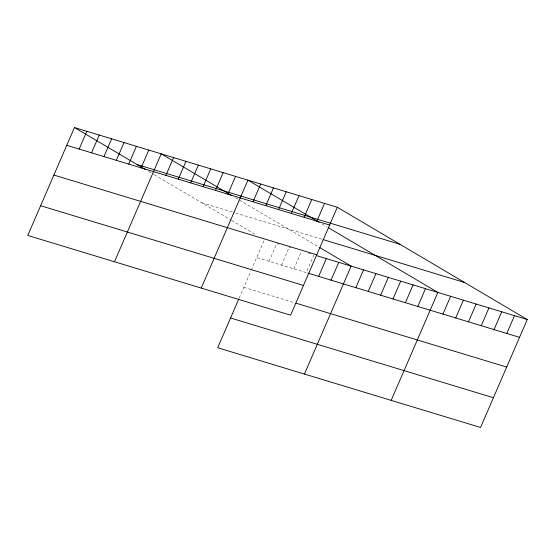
<?xml version="1.0" encoding="UTF-8"?>
<svg xmlns="http://www.w3.org/2000/svg" width="555" height="555" viewBox="0 0 555 555"><rect width="100%" height="100%" fill="white"/><g stroke="black" fill="none" stroke-linecap="round" stroke-linejoin="round"><path stroke-width="0.42" stroke-dasharray="2.77 2.08" d="M239.184 298.07L250.936 270.902M251.276 270.125L264.395 239.815M269.092 261.356L276.785 243.576L279.262 244.325M281.482 265.117L289.176 247.336L290.827 247.835M293.873 268.877L301.566 251.089M313.957 254.849L306.263 272.63L256.694 257.596M201.715 202.762L234.758 212.787M235.584 213.037L322.33 239.344M308.178 253.094L311.48 254.1M243.825 287.344L293.394 302.378M322.101 223.991L327.124 226.96M235.355 197.684L319.049 247.155M148.615 171.37L153.638 174.339M154.352 174.763L230.811 219.967M231.56 220.404L256.181 234.959"/><path stroke-width="0.83" d="M74.453 127.532L27.75 235.459L290.605 315.184L337.315 207.258L74.453 127.532L145.743 169.677M79.15 149.073L86.844 131.285M91.54 152.826L99.241 135.045M103.938 156.586L111.631 138.805M116.328 160.346L124.022 142.566M128.718 164.107L136.412 146.326M141.109 167.867L148.802 150.079M114.496 261.766L161.2 153.839L231.768 195.561M165.896 175.38L173.59 157.599M178.287 179.14L185.98 161.359M190.677 182.9L198.371 165.119M203.068 186.66L210.761 168.873M215.458 190.414L223.159 172.633M227.855 194.174L235.549 176.393M201.236 288.08L247.939 180.153L319.229 222.298M253.011 201.805L260.704 184.024M265.783 205.676L273.476 187.895M238.851 298.84L217.685 347.742L480.547 427.468L527.25 319.541L337.315 207.258M278.548 209.554L286.241 191.766M291.313 213.425L299.006 195.644M304.084 217.296L311.778 199.516M316.85 221.167L324.543 203.387M318.653 276.39L326.354 258.609M331.051 280.15L338.744 262.369M304.431 374.049L351.135 266.123L319.798 247.599M355.831 287.67L363.525 269.883M368.222 291.424L375.922 273.643M380.619 295.184L388.313 277.403M393.009 298.944L400.703 281.163M405.4 302.704L413.093 284.916M417.79 306.457L425.484 288.676M391.178 400.363L437.881 292.436L328.56 227.807M442.952 314.088L450.646 296.308M455.717 317.966L463.411 300.179M468.482 321.838L476.183 304.057M481.254 325.709L488.948 307.928M494.019 329.58L501.713 311.799M506.784 333.451L514.485 315.67M137.134 164.585L399.988 244.311M66.76 145.313L329.615 225.039M323.156 239.594L464.57 282.488M53.884 175.061L316.745 254.787M316.44 255.598L527.25 319.541M307.914 273.136L519.556 337.329M40.626 205.711L303.481 285.436M295.87 303.134L506.68 367.077M230.561 317.994L493.416 397.72"/></g></svg>
